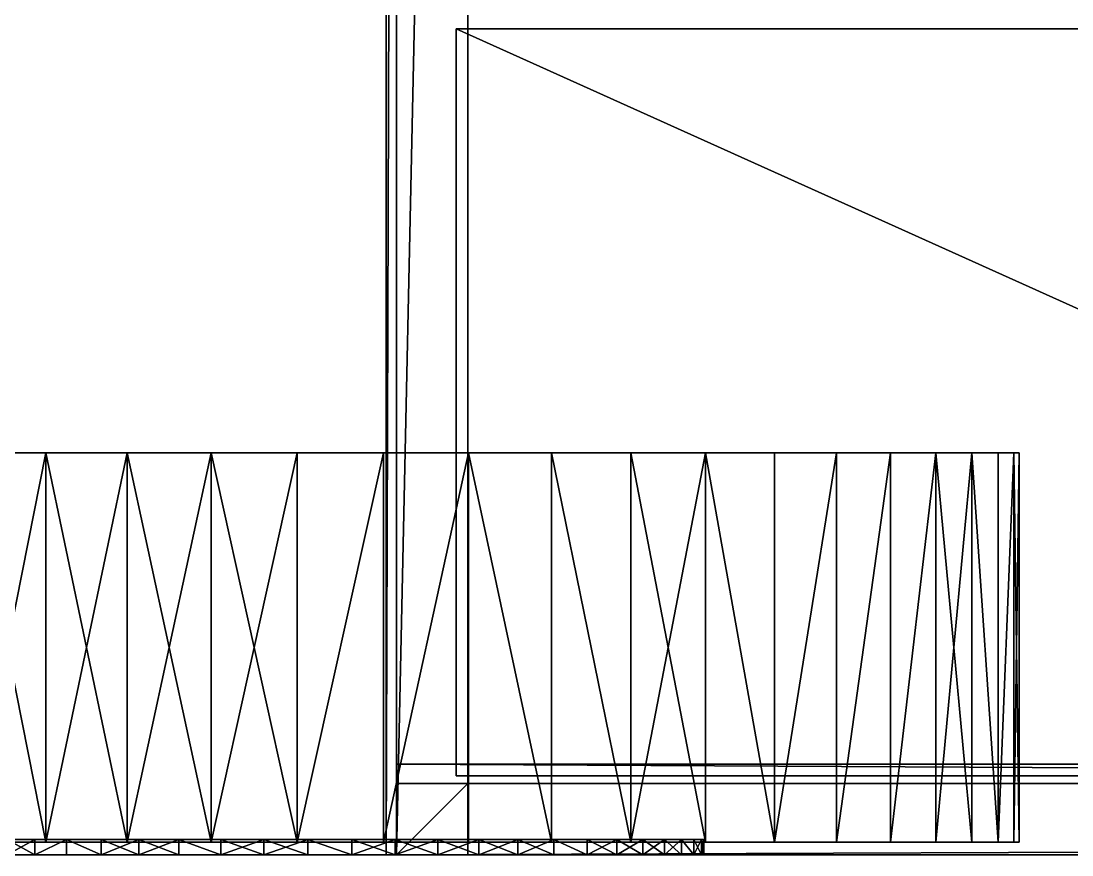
# Model space of a CAD drawing. Header units: millimetres. Extents: x -3100 to 14040, y -1280 to 1295.
# Drawn here: x -330 to 481, y -1280 to -637 of the extents above; entities that cross this region are included whole.
import ezdxf

# ---------------------------------------------------------------- set-up
doc = ezdxf.new("R2010")
doc.units = ezdxf.units.MM

msp = doc.modelspace()

# ---------------------------------------------------------------- linework, layer by layer
at = {"layer": 'CAD_75LAB'}
for points in [[(-48, 1280, 3940), (-48, 1280, 1250), (-48, -1280, 1250)], [(-48, -1280, 3940), (-48, 1280, 3940), (-48, -1280, 1250)], [(-40, 1280, 1250), (-48, -1280, 1250), (-48, 1280, 1250)], [(-40, 1280, 1250), (-40, -1280, 1250), (-48, -1280, 1250)], [(-40, 1280, 3940), (-48, 1280, 3940), (-48, -1280, 3940)], [(-40, 1280, 3940), (-48, -1280, 3940), (-40, -1280, 3940)], [(-40, -1280, 1250), (-40, 1280, 1160), (-40, -1280, 1160)], [(-40, -1280, 1250), (-40, 1280, 1250), (-40, 1280, 1160)], [(14040, -1280, 1160), (-40, -1280, 1160), (-40, 1280, 1160)], [(14040, 1280, 1160), (14040, -1280, 1160), (-40, 1280, 1160)], [(14040, -1280, 1250), (-40, 1280, 1250), (-40, -1280, 1250)], [(14040, 1280, 1250), (-40, 1280, 1250), (14040, -1280, 1250)], [(-40, -1280, 3995), (-40, 1280, 3940), (-40, -1280, 3940)], [(-40, -1280, 3995), (-40, 1280, 3995), (-40, 1280, 3940)], [(15, 1280, 3940), (-40, -1280, 3940), (-40, 1280, 3940)], [(15, 1280, 3940), (15, -1280, 3940), (-40, -1280, 3940)], [(15, 1280, 3995), (-40, 1280, 3995), (-40, -1280, 3995)], [(15, 1280, 3995), (-40, -1280, 3995), (15, -1280, 3995)], [(-40, 1280, 3940), (-40, -1280, 1250), (-40, 1280, 1250)], [(-40, -1280, 3940), (-40, -1280, 1250), (-40, 1280, 3940)], [(15, -1280, 3995), (15, -1280, 3940), (15, 1280, 3940)], [(15, -1280, 3995), (15, 1280, 3940), (15, 1280, 3995)], [(6, -1219, 1367), (6, -643, 1253), (6, -1219, 1253)], [(6, -1219, 1367), (6, -643, 1367), (6, -643, 1253)], [(1285, -643, 1367), (1285, -643, 1253), (6, -643, 1253)], [(1285, -643, 1367), (6, -643, 1253), (6, -643, 1367)], [(1285, -1219, 1253), (6, -1219, 1253), (6, -643, 1253)], [(1285, -643, 1253), (1285, -1219, 1253), (6, -643, 1253)], [(1285, -1219, 1367), (6, -643, 1367), (6, -1219, 1367)], [(1285, -643, 1367), (6, -643, 1367), (1285, -1219, 1367)], [(6, -1219, 1487), (6, -643, 1373), (6, -1219, 1373)], [(6, -1219, 1487), (6, -643, 1487), (6, -643, 1373)], [(1285, -643, 1487), (1285, -643, 1373), (6, -643, 1373)], [(1285, -643, 1487), (6, -643, 1373), (6, -643, 1487)], [(1285, -1219, 1373), (6, -1219, 1373), (6, -643, 1373)], [(1285, -643, 1373), (1285, -1219, 1373), (6, -643, 1373)], [(1285, -1219, 1487), (6, -643, 1487), (6, -1219, 1487)], [(1285, -643, 1487), (6, -643, 1487), (1285, -1219, 1487)], [(6, -1219, 1607), (6, -643, 1493), (6, -1219, 1493)], [(6, -1219, 1607), (6, -643, 1607), (6, -643, 1493)], [(1285, -643, 1607), (1285, -643, 1493), (6, -643, 1493)], [(1285, -643, 1607), (6, -643, 1493), (6, -643, 1607)], [(1285, -1219, 1493), (6, -1219, 1493), (6, -643, 1493)], [(1285, -643, 1493), (1285, -1219, 1493), (6, -643, 1493)], [(1285, -1219, 1607), (6, -643, 1607), (6, -1219, 1607)], [(1285, -643, 1607), (6, -643, 1607), (1285, -1219, 1607)], [(6, -1219, 1727), (6, -643, 1613), (6, -1219, 1613)], [(6, -1219, 1727), (6, -643, 1727), (6, -643, 1613)], [(1285, -643, 1727), (1285, -643, 1613), (6, -643, 1613)], [(1285, -643, 1727), (6, -643, 1613), (6, -643, 1727)], [(1285, -1219, 1613), (6, -1219, 1613), (6, -643, 1613)], [(1285, -643, 1613), (1285, -1219, 1613), (6, -643, 1613)], [(1285, -1219, 1727), (6, -643, 1727), (6, -1219, 1727)], [(1285, -643, 1727), (6, -643, 1727), (1285, -1219, 1727)], [(6, -1219, 1847), (6, -643, 1733), (6, -1219, 1733)], [(6, -1219, 1847), (6, -643, 1847), (6, -643, 1733)], [(1285, -643, 1847), (1285, -643, 1733), (6, -643, 1733)], [(1285, -643, 1847), (6, -643, 1733), (6, -643, 1847)], [(1285, -1219, 1733), (6, -1219, 1733), (6, -643, 1733)], [(1285, -643, 1733), (1285, -1219, 1733), (6, -643, 1733)], [(1285, -1219, 1847), (6, -643, 1847), (6, -1219, 1847)], [(1285, -643, 1847), (6, -643, 1847), (1285, -1219, 1847)], [(6, -1219, 1967), (6, -643, 1853), (6, -1219, 1853)], [(6, -1219, 1967), (6, -643, 1967), (6, -643, 1853)], [(1285, -643, 1967), (1285, -643, 1853), (6, -643, 1853)], [(1285, -643, 1967), (6, -643, 1853), (6, -643, 1967)], [(1285, -1219, 1853), (6, -1219, 1853), (6, -643, 1853)], [(1285, -643, 1853), (1285, -1219, 1853), (6, -643, 1853)], [(1285, -1219, 1967), (6, -643, 1967), (6, -1219, 1967)], [(1285, -643, 1967), (6, -643, 1967), (1285, -1219, 1967)], [(6, -1219, 2087), (6, -643, 1973), (6, -1219, 1973)], [(6, -1219, 2087), (6, -643, 2087), (6, -643, 1973)], [(1285, -643, 2087), (1285, -643, 1973), (6, -643, 1973)], [(1285, -643, 2087), (6, -643, 1973), (6, -643, 2087)], [(1285, -1219, 1973), (6, -1219, 1973), (6, -643, 1973)], [(1285, -643, 1973), (1285, -1219, 1973), (6, -643, 1973)], [(1285, -1219, 2087), (6, -643, 2087), (6, -1219, 2087)], [(1285, -643, 2087), (6, -643, 2087), (1285, -1219, 2087)], [(6, -1219, 2207), (6, -643, 2093), (6, -1219, 2093)], [(6, -1219, 2207), (6, -643, 2207), (6, -643, 2093)], [(1285, -643, 2207), (1285, -643, 2093), (6, -643, 2093)], [(1285, -643, 2207), (6, -643, 2093), (6, -643, 2207)], [(1285, -1219, 2093), (6, -1219, 2093), (6, -643, 2093)], [(1285, -643, 2093), (1285, -1219, 2093), (6, -643, 2093)], [(1285, -1219, 2207), (6, -643, 2207), (6, -1219, 2207)], [(1285, -643, 2207), (6, -643, 2207), (1285, -1219, 2207)], [(6, -1219, 2327), (6, -643, 2213), (6, -1219, 2213)], [(6, -1219, 2327), (6, -643, 2327), (6, -643, 2213)], [(1285, -643, 2327), (1285, -643, 2213), (6, -643, 2213)], [(1285, -643, 2327), (6, -643, 2213), (6, -643, 2327)], [(1285, -1219, 2213), (6, -1219, 2213), (6, -643, 2213)], [(1285, -643, 2213), (1285, -1219, 2213), (6, -643, 2213)], [(1285, -1219, 2327), (6, -643, 2327), (6, -1219, 2327)], [(1285, -643, 2327), (6, -643, 2327), (1285, -1219, 2327)], [(6, -1219, 2447), (6, -643, 2333), (6, -1219, 2333)], [(6, -1219, 2447), (6, -643, 2447), (6, -643, 2333)], [(1285, -643, 2447), (1285, -643, 2333), (6, -643, 2333)], [(1285, -643, 2447), (6, -643, 2333), (6, -643, 2447)], [(1285, -1219, 2333), (6, -1219, 2333), (6, -643, 2333)], [(1285, -643, 2333), (1285, -1219, 2333), (6, -643, 2333)], [(1285, -1219, 2447), (6, -643, 2447), (6, -1219, 2447)], [(1285, -643, 2447), (6, -643, 2447), (1285, -1219, 2447)], [(6, -1219, 2567), (6, -643, 2453), (6, -1219, 2453)], [(6, -1219, 2567), (6, -643, 2567), (6, -643, 2453)], [(1285, -643, 2567), (1285, -643, 2453), (6, -643, 2453)], [(1285, -643, 2567), (6, -643, 2453), (6, -643, 2567)], [(1285, -1219, 2453), (6, -1219, 2453), (6, -643, 2453)], [(1285, -643, 2453), (1285, -1219, 2453), (6, -643, 2453)], [(1285, -1219, 2567), (6, -643, 2567), (6, -1219, 2567)], [(1285, -643, 2567), (6, -643, 2567), (1285, -1219, 2567)], [(6, -1219, 2687), (6, -643, 2573), (6, -1219, 2573)], [(6, -1219, 2687), (6, -643, 2687), (6, -643, 2573)], [(1285, -643, 2687), (1285, -643, 2573), (6, -643, 2573)], [(1285, -643, 2687), (6, -643, 2573), (6, -643, 2687)], [(1285, -1219, 2573), (6, -1219, 2573), (6, -643, 2573)], [(1285, -643, 2573), (1285, -1219, 2573), (6, -643, 2573)], [(1285, -1219, 2687), (6, -643, 2687), (6, -1219, 2687)], [(1285, -643, 2687), (6, -643, 2687), (1285, -1219, 2687)], [(6, -1219, 2807), (6, -643, 2693), (6, -1219, 2693)], [(6, -1219, 2807), (6, -643, 2807), (6, -643, 2693)], [(1285, -643, 2807), (1285, -643, 2693), (6, -643, 2693)], [(1285, -643, 2807), (6, -643, 2693), (6, -643, 2807)], [(1285, -1219, 2693), (6, -1219, 2693), (6, -643, 2693)], [(1285, -643, 2693), (1285, -1219, 2693), (6, -643, 2693)], [(1285, -1219, 2807), (6, -643, 2807), (6, -1219, 2807)], [(1285, -643, 2807), (6, -643, 2807), (1285, -1219, 2807)], [(6, -1219, 2927), (6, -643, 2813), (6, -1219, 2813)], [(6, -1219, 2927), (6, -643, 2927), (6, -643, 2813)], [(1285, -643, 2927), (1285, -643, 2813), (6, -643, 2813)], [(1285, -643, 2927), (6, -643, 2813), (6, -643, 2927)], [(1285, -1219, 2813), (6, -1219, 2813), (6, -643, 2813)], [(1285, -643, 2813), (1285, -1219, 2813), (6, -643, 2813)], [(1285, -1219, 2927), (6, -643, 2927), (6, -1219, 2927)], [(1285, -643, 2927), (6, -643, 2927), (1285, -1219, 2927)], [(6, -1219, 3047), (6, -643, 2933), (6, -1219, 2933)], [(6, -1219, 3047), (6, -643, 3047), (6, -643, 2933)], [(1285, -643, 3047), (1285, -643, 2933), (6, -643, 2933)], [(1285, -643, 3047), (6, -643, 2933), (6, -643, 3047)], [(1285, -1219, 2933), (6, -1219, 2933), (6, -643, 2933)], [(1285, -643, 2933), (1285, -1219, 2933), (6, -643, 2933)], [(1285, -1219, 3047), (6, -643, 3047), (6, -1219, 3047)], [(1285, -643, 3047), (6, -643, 3047), (1285, -1219, 3047)], [(6, -1219, 3167), (6, -643, 3053), (6, -1219, 3053)], [(6, -1219, 3167), (6, -643, 3167), (6, -643, 3053)], [(1285, -643, 3167), (1285, -643, 3053), (6, -643, 3053)], [(1285, -643, 3167), (6, -643, 3053), (6, -643, 3167)], [(1285, -1219, 3053), (6, -1219, 3053), (6, -643, 3053)], [(1285, -643, 3053), (1285, -1219, 3053), (6, -643, 3053)], [(1285, -1219, 3167), (6, -643, 3167), (6, -1219, 3167)], [(1285, -643, 3167), (6, -643, 3167), (1285, -1219, 3167)], [(6, -1219, 3287), (6, -643, 3173), (6, -1219, 3173)], [(6, -1219, 3287), (6, -643, 3287), (6, -643, 3173)], [(1285, -643, 3287), (1285, -643, 3173), (6, -643, 3173)], [(1285, -643, 3287), (6, -643, 3173), (6, -643, 3287)], [(1285, -1219, 3173), (6, -1219, 3173), (6, -643, 3173)], [(1285, -643, 3173), (1285, -1219, 3173), (6, -643, 3173)], [(1285, -1219, 3287), (6, -643, 3287), (6, -1219, 3287)], [(1285, -643, 3287), (6, -643, 3287), (1285, -1219, 3287)], [(6, -1219, 3407), (6, -643, 3293), (6, -1219, 3293)], [(6, -1219, 3407), (6, -643, 3407), (6, -643, 3293)], [(1285, -643, 3407), (1285, -643, 3293), (6, -643, 3293)], [(1285, -643, 3407), (6, -643, 3293), (6, -643, 3407)], [(1285, -1219, 3293), (6, -1219, 3293), (6, -643, 3293)], [(1285, -643, 3293), (1285, -1219, 3293), (6, -643, 3293)], [(1285, -1219, 3407), (6, -643, 3407), (6, -1219, 3407)], [(1285, -643, 3407), (6, -643, 3407), (1285, -1219, 3407)], [(6, -1219, 3527), (6, -643, 3413), (6, -1219, 3413)], [(6, -1219, 3527), (6, -643, 3527), (6, -643, 3413)], [(1285, -643, 3527), (1285, -643, 3413), (6, -643, 3413)], [(1285, -643, 3527), (6, -643, 3413), (6, -643, 3527)], [(1285, -1219, 3413), (6, -1219, 3413), (6, -643, 3413)], [(1285, -643, 3413), (1285, -1219, 3413), (6, -643, 3413)], [(1285, -1219, 3527), (6, -643, 3527), (6, -1219, 3527)], [(1285, -643, 3527), (6, -643, 3527), (1285, -1219, 3527)], [(6, -1219, 3647), (6, -643, 3533), (6, -1219, 3533)], [(6, -1219, 3647), (6, -643, 3647), (6, -643, 3533)], [(1285, -643, 3647), (1285, -643, 3533), (6, -643, 3533)], [(1285, -643, 3647), (6, -643, 3533), (6, -643, 3647)], [(1285, -1219, 3533), (6, -1219, 3533), (6, -643, 3533)], [(1285, -643, 3533), (1285, -1219, 3533), (6, -643, 3533)], [(1285, -1219, 3647), (6, -643, 3647), (6, -1219, 3647)], [(1285, -643, 3647), (6, -643, 3647), (1285, -1219, 3647)], [(6, -1219, 3767), (6, -643, 3653), (6, -1219, 3653)], [(6, -1219, 3767), (6, -643, 3767), (6, -643, 3653)], [(1285, -643, 3767), (1285, -643, 3653), (6, -643, 3653)], [(1285, -643, 3767), (6, -643, 3653), (6, -643, 3767)], [(1285, -1219, 3653), (6, -1219, 3653), (6, -643, 3653)], [(1285, -643, 3653), (1285, -1219, 3653), (6, -643, 3653)], [(1285, -1219, 3767), (6, -643, 3767), (6, -1219, 3767)], [(1285, -643, 3767), (6, -643, 3767), (1285, -1219, 3767)], [(6, -1219, 3887), (6, -643, 3773), (6, -1219, 3773)], [(6, -1219, 3887), (6, -643, 3887), (6, -643, 3773)], [(1285, -643, 3887), (1285, -643, 3773), (6, -643, 3773)], [(1285, -643, 3887), (6, -643, 3773), (6, -643, 3887)], [(1285, -1219, 3773), (6, -1219, 3773), (6, -643, 3773)], [(1285, -643, 3773), (1285, -1219, 3773), (6, -643, 3773)], [(1285, -1219, 3887), (6, -643, 3887), (6, -1219, 3887)], [(1285, -643, 3887), (6, -643, 3887), (1285, -1219, 3887)], [(-50.18, -970, 1077.7), (-630.81, -970, 639.22), (-425.42, -970, 970.93)], [(-50.18, -970, 1077.7), (-475.91, -970, 152.33), (-630.81, -970, 639.22)], [(-310.48, -970, 42.71), (-370, -970, 72.35), (-475.91, -970, 152.33)], [(-50.18, -970, 2.3), (-310.48, -970, 42.71), (-475.91, -970, 152.33)], [(435.91, -970, 606.36), (-475.91, -970, 152.33), (-50.18, -970, 1077.7)], [(435.91, -970, 606.36), (-50.18, -970, 2.3), (-475.91, -970, 152.33)], [(-50.18, -970, 1077.7), (-425.42, -970, 970.93), (-370, -970, 1007.65)], [(-370, -1270, 1007.65), (-310.48, -970, 1037.29), (-370, -970, 1007.65)], [(-370, -1270, 1007.65), (-310.48, -1270, 1037.29), (-310.48, -970, 1037.29)], [(-310.48, -1270, 42.71), (-370, -1270, 72.35), (-370, -970, 72.35)], [(-310.48, -1270, 42.71), (-370, -970, 72.35), (-310.48, -970, 42.71)], [(-247.78, -970, 1059.39), (-370, -970, 1007.65), (-310.48, -970, 1037.29)], [(-50.18, -970, 1077.7), (-370, -970, 1007.65), (-247.78, -970, 1059.39)], [(-247.78, -1270, 1059.39), (-247.78, -970, 1059.39), (-310.48, -970, 1037.29)], [(-310.48, -1270, 1037.29), (-247.78, -1270, 1059.39), (-310.48, -970, 1037.29)], [(-310.48, -1270, 42.71), (-310.48, -970, 42.71), (-247.78, -970, 20.61)], [(-247.78, -1270, 20.61), (-310.48, -1270, 42.71), (-247.78, -970, 20.61)], [(-50.18, -970, 2.3), (-247.78, -970, 20.61), (-310.48, -970, 42.71)], [(-247.78, -1270, 1059.39), (-182.83, -970, 1073.61), (-247.78, -970, 1059.39)], [(-247.78, -1270, 1059.39), (-182.83, -1270, 1073.61), (-182.83, -970, 1073.61)], [(-182.83, -1270, 6.39), (-247.78, -1270, 20.61), (-247.78, -970, 20.61)], [(-182.83, -1270, 6.39), (-247.78, -970, 20.61), (-182.83, -970, 6.39)], [(-50.18, -970, 2.3), (-182.83, -970, 6.39), (-247.78, -970, 20.61)], [(-116.63, -970, 1079.74), (-247.78, -970, 1059.39), (-182.83, -970, 1073.61)], [(-50.18, -970, 1077.7), (-247.78, -970, 1059.39), (-116.63, -970, 1079.74)], [(-182.83, -1270, 1073.61), (-116.63, -1270, 1079.74), (-116.63, -970, 1079.74)], [(-182.83, -1270, 1073.61), (-116.63, -970, 1079.74), (-182.83, -970, 1073.61)], [(-116.63, -1270, 0.26), (-182.83, -1270, 6.39), (-182.83, -970, 6.39)], [(-116.63, -1270, 0.26), (-182.83, -970, 6.39), (-116.63, -970, 0.26)], [(-50.18, -970, 2.3), (-116.63, -970, 0.26), (-182.83, -970, 6.39)], [(-116.63, -1270, 1079.74), (-50.18, -1270, 1077.7), (-50.18, -970, 1077.7)], [(-116.63, -1270, 1079.74), (-50.18, -970, 1077.7), (-116.63, -970, 1079.74)], [(-116.63, -1270, 0.26), (-116.63, -970, 0.26), (-50.18, -970, 2.3)], [(-50.18, -1270, 2.3), (-116.63, -1270, 0.26), (-50.18, -970, 2.3)], [(-50.18, -1270, 1077.7), (15.52, -1270, 1067.5), (15.52, -970, 1067.5)], [(-50.18, -1270, 1077.7), (15.52, -970, 1067.5), (-50.18, -970, 1077.7)], [(-50.18, -1270, 2.3), (-50.18, -970, 2.3), (15.52, -970, 12.5)], [(15.52, -1270, 12.5), (-50.18, -1270, 2.3), (15.52, -970, 12.5)], [(198.28, -970, 89.85), (15.52, -970, 12.5), (-50.18, -970, 2.3)], [(435.91, -970, 606.36), (198.28, -970, 89.85), (-50.18, -970, 2.3)], [(140.7, -970, 1023.39), (-50.18, -970, 1077.7), (15.52, -970, 1067.5)], [(198.28, -970, 990.15), (-50.18, -970, 1077.7), (140.7, -970, 1023.39)], [(299.06, -970, 903.8), (-50.18, -970, 1077.7), (198.28, -970, 990.15)], [(299.06, -970, 903.8), (435.91, -970, 606.36), (-50.18, -970, 1077.7)], [(79.47, -1270, 1049.3), (79.47, -970, 1049.3), (15.52, -970, 1067.5)], [(15.52, -1270, 1067.5), (79.47, -1270, 1049.3), (15.52, -970, 1067.5)], [(79.47, -1270, 30.7), (15.52, -1270, 12.5), (15.52, -970, 12.5)], [(79.47, -1270, 30.7), (15.52, -970, 12.5), (79.47, -970, 30.7)], [(198.28, -970, 89.85), (79.47, -970, 30.7), (15.52, -970, 12.5)], [(140.7, -970, 1023.39), (15.52, -970, 1067.5), (79.47, -970, 1049.3)], [(140.7, -1270, 1023.39), (140.7, -970, 1023.39), (79.47, -970, 1049.3)], [(79.47, -1270, 1049.3), (140.7, -1270, 1023.39), (79.47, -970, 1049.3)], [(140.7, -1270, 56.61), (79.47, -1270, 30.7), (79.47, -970, 30.7)], [(140.7, -1270, 56.61), (79.47, -970, 30.7), (140.7, -970, 56.61)], [(198.28, -970, 89.85), (140.7, -970, 56.61), (79.47, -970, 30.7)], [(140.7, -1270, 1023.39), (198.28, -1270, 990.15), (198.28, -970, 990.15)], [(140.7, -1270, 1023.39), (198.28, -970, 990.15), (140.7, -970, 1023.39)], [(198.28, -1270, 89.85), (140.7, -1270, 56.61), (140.7, -970, 56.61)], [(198.28, -1270, 89.85), (140.7, -970, 56.61), (198.28, -970, 89.85)], [(251.33, -1270, 950.08), (251.33, -970, 950.08), (198.28, -970, 990.15)], [(198.28, -1270, 990.15), (251.33, -1270, 950.08), (198.28, -970, 990.15)], [(251.33, -1270, 129.92), (198.28, -1270, 89.85), (198.28, -970, 89.85)], [(251.33, -1270, 129.92), (198.28, -970, 89.85), (251.33, -970, 129.92)], [(435.91, -970, 606.36), (251.33, -970, 129.92), (198.28, -970, 89.85)], [(299.06, -970, 903.8), (198.28, -970, 990.15), (251.33, -970, 950.08)], [(251.33, -1270, 950.08), (299.06, -1270, 903.8), (299.06, -970, 903.8)], [(251.33, -1270, 950.08), (299.06, -970, 903.8), (251.33, -970, 950.08)], [(251.33, -1270, 129.92), (251.33, -970, 129.92), (299.06, -970, 176.2)], [(299.06, -1270, 176.2), (251.33, -1270, 129.92), (299.06, -970, 176.2)], [(340.75, -970, 228), (299.06, -970, 176.2), (251.33, -970, 129.92)], [(435.91, -970, 606.36), (340.75, -970, 228), (251.33, -970, 129.92)], [(299.06, -1270, 903.8), (340.75, -1270, 852), (340.75, -970, 852)], [(299.06, -1270, 903.8), (340.75, -970, 852), (299.06, -970, 903.8)], [(299.06, -1270, 176.2), (299.06, -970, 176.2), (340.75, -970, 228)], [(340.75, -1270, 228), (299.06, -1270, 176.2), (340.75, -970, 228)], [(299.06, -970, 903.8), (403.54, -970, 735.07), (435.91, -970, 606.36)], [(299.06, -970, 903.8), (340.75, -970, 852), (403.54, -970, 735.07)], [(340.75, -1270, 852), (375.75, -1270, 795.47), (375.75, -970, 795.47)], [(340.75, -1270, 852), (375.75, -970, 795.47), (340.75, -970, 852)], [(340.75, -1270, 228), (340.75, -970, 228), (375.75, -970, 284.53)], [(375.75, -1270, 284.53), (340.75, -1270, 228), (375.75, -970, 284.53)], [(435.91, -970, 606.36), (375.75, -970, 284.53), (340.75, -970, 228)], [(340.75, -970, 852), (375.75, -970, 795.47), (403.54, -970, 735.07)], [(375.75, -1270, 795.47), (403.54, -1270, 735.07), (403.54, -970, 735.07)], [(375.75, -1270, 795.47), (403.54, -970, 735.07), (375.75, -970, 795.47)], [(403.54, -1270, 344.93), (375.75, -1270, 284.53), (375.75, -970, 284.53)], [(403.54, -1270, 344.93), (375.75, -970, 284.53), (403.54, -970, 344.93)], [(423.69, -970, 408.29), (403.54, -970, 344.93), (375.75, -970, 284.53)], [(440, -970, 540), (423.69, -970, 408.29), (375.75, -970, 284.53)], [(435.91, -970, 606.36), (440, -970, 540), (375.75, -970, 284.53)], [(423.69, -1270, 671.71), (423.69, -970, 671.71), (403.54, -970, 735.07)], [(403.54, -1270, 735.07), (423.69, -1270, 671.71), (403.54, -970, 735.07)], [(423.69, -1270, 408.29), (403.54, -970, 344.93), (423.69, -970, 408.29)], [(423.69, -1270, 408.29), (403.54, -1270, 344.93), (403.54, -970, 344.93)], [(403.54, -970, 735.07), (423.69, -970, 671.71), (435.91, -970, 606.36)], [(423.69, -1270, 671.71), (435.91, -1270, 606.36), (435.91, -970, 606.36)], [(423.69, -1270, 671.71), (435.91, -970, 606.36), (423.69, -970, 671.71)], [(423.69, -1270, 408.29), (423.69, -970, 408.29), (435.91, -970, 473.64)], [(435.91, -1270, 473.64), (423.69, -1270, 408.29), (435.91, -970, 473.64)], [(440, -970, 540), (435.91, -970, 473.64), (423.69, -970, 408.29)], [(440, -1270, 540), (440, -970, 540), (435.91, -970, 606.36)], [(435.91, -1270, 606.36), (440, -1270, 540), (435.91, -970, 606.36)], [(435.91, -1270, 473.64), (435.91, -970, 473.64), (440, -970, 540)], [(440, -1270, 540), (435.91, -1270, 473.64), (440, -970, 540)], [(-40, -1280, 1320), (-40, -1210, 1250), (-40, -1280, 1250)], [(-40, -1280, 1320), (-40, -1210, 1320), (-40, -1210, 1250)], [(14040, -1210, 1250), (-40, -1210, 1250), (-40, -1210, 1320)], [(14040, -1210, 1320), (14040, -1210, 1250), (-40, -1210, 1320)], [(14040, -1280, 1250), (-40, -1280, 1250), (-40, -1210, 1250)], [(14040, -1210, 1250), (14040, -1280, 1250), (-40, -1210, 1250)], [(14040, -1280, 1320), (-40, -1210, 1320), (-40, -1280, 1320)], [(14040, -1210, 1320), (-40, -1210, 1320), (14040, -1280, 1320)], [(1285, -1219, 1367), (6, -1219, 1253), (1285, -1219, 1253)], [(1285, -1219, 1367), (6, -1219, 1367), (6, -1219, 1253)], [(1285, -1219, 1487), (6, -1219, 1373), (1285, -1219, 1373)], [(1285, -1219, 1487), (6, -1219, 1487), (6, -1219, 1373)], [(1285, -1219, 1607), (6, -1219, 1493), (1285, -1219, 1493)], [(1285, -1219, 1607), (6, -1219, 1607), (6, -1219, 1493)], [(1285, -1219, 1727), (6, -1219, 1613), (1285, -1219, 1613)], [(1285, -1219, 1727), (6, -1219, 1727), (6, -1219, 1613)], [(1285, -1219, 1847), (6, -1219, 1733), (1285, -1219, 1733)], [(1285, -1219, 1847), (6, -1219, 1847), (6, -1219, 1733)], [(1285, -1219, 1967), (6, -1219, 1853), (1285, -1219, 1853)], [(1285, -1219, 1967), (6, -1219, 1967), (6, -1219, 1853)], [(1285, -1219, 2087), (6, -1219, 1973), (1285, -1219, 1973)], [(1285, -1219, 2087), (6, -1219, 2087), (6, -1219, 1973)], [(1285, -1219, 2207), (6, -1219, 2093), (1285, -1219, 2093)], [(1285, -1219, 2207), (6, -1219, 2207), (6, -1219, 2093)], [(1285, -1219, 2327), (6, -1219, 2213), (1285, -1219, 2213)], [(1285, -1219, 2327), (6, -1219, 2327), (6, -1219, 2213)], [(1285, -1219, 2447), (6, -1219, 2333), (1285, -1219, 2333)], [(1285, -1219, 2447), (6, -1219, 2447), (6, -1219, 2333)], [(1285, -1219, 2567), (6, -1219, 2453), (1285, -1219, 2453)], [(1285, -1219, 2567), (6, -1219, 2567), (6, -1219, 2453)], [(1285, -1219, 2687), (6, -1219, 2573), (1285, -1219, 2573)], [(1285, -1219, 2687), (6, -1219, 2687), (6, -1219, 2573)], [(1285, -1219, 2807), (6, -1219, 2693), (1285, -1219, 2693)], [(1285, -1219, 2807), (6, -1219, 2807), (6, -1219, 2693)], [(1285, -1219, 2927), (6, -1219, 2813), (1285, -1219, 2813)], [(1285, -1219, 2927), (6, -1219, 2927), (6, -1219, 2813)], [(1285, -1219, 3047), (6, -1219, 2933), (1285, -1219, 2933)], [(1285, -1219, 3047), (6, -1219, 3047), (6, -1219, 2933)], [(1285, -1219, 3167), (6, -1219, 3053), (1285, -1219, 3053)], [(1285, -1219, 3167), (6, -1219, 3167), (6, -1219, 3053)], [(1285, -1219, 3287), (6, -1219, 3173), (1285, -1219, 3173)], [(1285, -1219, 3287), (6, -1219, 3287), (6, -1219, 3173)], [(1285, -1219, 3407), (6, -1219, 3293), (1285, -1219, 3293)], [(1285, -1219, 3407), (6, -1219, 3407), (6, -1219, 3293)], [(1285, -1219, 3527), (6, -1219, 3413), (1285, -1219, 3413)], [(1285, -1219, 3527), (6, -1219, 3527), (6, -1219, 3413)], [(1285, -1219, 3647), (6, -1219, 3533), (1285, -1219, 3533)], [(1285, -1219, 3647), (6, -1219, 3647), (6, -1219, 3533)], [(1285, -1219, 3767), (6, -1219, 3653), (1285, -1219, 3653)], [(1285, -1219, 3767), (6, -1219, 3767), (6, -1219, 3653)], [(1285, -1219, 3887), (6, -1219, 3773), (1285, -1219, 3773)], [(1285, -1219, 3887), (6, -1219, 3887), (6, -1219, 3773)], [(-40, -1225, 3940), (-40, -1225, 1250), (-40, -1280, 1250)], [(-40, -1280, 3940), (-40, -1225, 3940), (-40, -1280, 1250)], [(-40, -1225, 3940), (15, -1225, 1250), (-40, -1225, 1250)], [(15, -1225, 3940), (15, -1225, 1250), (-40, -1225, 3940)], [(15, -1225, 1250), (-40, -1280, 1250), (-40, -1225, 1250)], [(15, -1225, 1250), (15, -1280, 1250), (-40, -1280, 1250)], [(15, -1225, 3940), (-40, -1225, 3940), (-40, -1280, 3940)], [(15, -1225, 3940), (-40, -1280, 3940), (15, -1280, 3940)], [(-40, -1280, 3995), (-40, -1225, 3940), (-40, -1280, 3940)], [(-40, -1280, 3995), (-40, -1225, 3995), (-40, -1225, 3940)], [(14040, -1225, 3995), (14040, -1225, 3940), (-40, -1225, 3940)], [(14040, -1225, 3995), (-40, -1225, 3940), (-40, -1225, 3995)], [(14040, -1225, 3940), (-40, -1280, 3940), (-40, -1225, 3940)], [(14040, -1225, 3940), (14040, -1280, 3940), (-40, -1280, 3940)], [(14040, -1225, 3995), (-40, -1225, 3995), (-40, -1280, 3995)], [(14040, -1225, 3995), (-40, -1280, 3995), (14040, -1280, 3995)], [(15, -1225, 3940), (15, -1280, 1250), (15, -1225, 1250)], [(15, -1280, 3940), (15, -1280, 1250), (15, -1225, 3940)], [(-50.18, -1270, 1077.7), (-425.42, -1270, 970.93), (-630.81, -1270, 639.22)], [(-50.18, -1270, 1077.7), (-630.81, -1270, 639.22), (-475.91, -1270, 152.33)], [(-310.48, -1270, 42.71), (-475.91, -1270, 152.33), (-370, -1270, 72.35)], [(-50.18, -1270, 2.3), (-475.91, -1270, 152.33), (-310.48, -1270, 42.71)], [(435.91, -1270, 606.36), (-50.18, -1270, 1077.7), (-475.91, -1270, 152.33)], [(435.91, -1270, 606.36), (-475.91, -1270, 152.33), (-50.18, -1270, 2.3)], [(-50.18, -1270, 1077.7), (-370, -1270, 1007.65), (-425.42, -1270, 970.93)], [(-318.81, -1268, 740.82), (-396.52, -1268, 556.96), (-384.97, -1268, 623.67)], [(-238.6, -1268, 802.68), (-396.52, -1268, 556.96), (-318.81, -1268, 740.82)], [(-238.6, -1268, 802.68), (-373.57, -1268, 424.39), (-396.52, -1268, 556.96)], [(-318.81, -1268, 740.82), (-384.97, -1268, 623.67), (-340.28, -1268, 714.57)], [(-373.57, -1268, 424.39), (-318.81, -1268, 339.18), (-340.28, -1268, 365.43)], [(-238.6, -1268, 802.68), (-318.81, -1268, 339.18), (-373.57, -1268, 424.39)], [(-247.78, -1270, 1059.39), (-310.48, -1270, 1037.29), (-370, -1270, 1007.65)], [(-50.18, -1270, 1077.7), (-247.78, -1270, 1059.39), (-370, -1270, 1007.65)], [(-340.28, -1280, 714.57), (-318.81, -1280, 740.82), (-318.81, -1268, 740.82)], [(-340.28, -1280, 714.57), (-318.81, -1268, 740.82), (-340.28, -1268, 714.57)], [(-318.81, -1280, 339.18), (-340.28, -1280, 365.43), (-340.28, -1268, 365.43)], [(-318.81, -1280, 339.18), (-340.28, -1268, 365.43), (-318.81, -1268, 339.18)], [(-318.81, -1280, 740.82), (-294.49, -1268, 764.46), (-318.81, -1268, 740.82)], [(-318.81, -1280, 740.82), (-294.49, -1280, 764.46), (-294.49, -1268, 764.46)], [(-318.81, -1280, 339.18), (-318.81, -1268, 339.18), (-294.49, -1268, 315.54)], [(-294.49, -1280, 315.54), (-318.81, -1280, 339.18), (-294.49, -1268, 315.54)], [(-267.64, -1268, 294.83), (-294.49, -1268, 315.54), (-318.81, -1268, 339.18)], [(-238.6, -1268, 277.32), (-267.64, -1268, 294.83), (-318.81, -1268, 339.18)], [(-238.6, -1268, 802.68), (-318.81, -1268, 740.82), (-294.49, -1268, 764.46)], [(-238.6, -1268, 802.68), (-238.6, -1268, 277.32), (-318.81, -1268, 339.18)], [(-50.18, -1270, 2.3), (-310.48, -1270, 42.71), (-247.78, -1270, 20.61)], [(-267.64, -1280, 785.17), (-267.64, -1268, 785.17), (-294.49, -1268, 764.46)], [(-294.49, -1280, 764.46), (-267.64, -1280, 785.17), (-294.49, -1268, 764.46)], [(-267.64, -1280, 294.83), (-294.49, -1280, 315.54), (-294.49, -1268, 315.54)], [(-267.64, -1280, 294.83), (-294.49, -1268, 315.54), (-267.64, -1268, 294.83)], [(-238.6, -1268, 802.68), (-294.49, -1268, 764.46), (-267.64, -1268, 785.17)], [(-238.6, -1280, 802.68), (-238.6, -1268, 802.68), (-267.64, -1268, 785.17)], [(-267.64, -1280, 785.17), (-238.6, -1280, 802.68), (-267.64, -1268, 785.17)], [(-267.64, -1280, 294.83), (-267.64, -1268, 294.83), (-238.6, -1268, 277.32)], [(-238.6, -1280, 277.32), (-267.64, -1280, 294.83), (-238.6, -1268, 277.32)], [(-50.18, -1270, 2.3), (-247.78, -1270, 20.61), (-182.83, -1270, 6.39)], [(-116.63, -1270, 1079.74), (-182.83, -1270, 1073.61), (-247.78, -1270, 1059.39)], [(-50.18, -1270, 1077.7), (-116.63, -1270, 1079.74), (-247.78, -1270, 1059.39)], [(-238.6, -1280, 802.68), (-207.75, -1268, 816.76), (-238.6, -1268, 802.68)], [(-238.6, -1280, 802.68), (-207.75, -1280, 816.76), (-207.75, -1268, 816.76)], [(-207.75, -1280, 263.24), (-238.6, -1280, 277.32), (-238.6, -1268, 277.32)], [(-207.75, -1280, 263.24), (-238.6, -1268, 277.32), (-207.75, -1268, 263.24)], [(-175.5, -1268, 827.24), (-238.6, -1268, 277.32), (-238.6, -1268, 802.68)], [(-175.5, -1268, 827.24), (-238.6, -1268, 802.68), (-207.75, -1268, 816.76)], [(-175.5, -1268, 827.24), (-207.75, -1268, 263.24), (-238.6, -1268, 277.32)], [(-175.5, -1280, 827.24), (-175.5, -1268, 827.24), (-207.75, -1268, 816.76)], [(-207.75, -1280, 816.76), (-175.5, -1280, 827.24), (-207.75, -1268, 816.76)], [(-175.5, -1280, 252.76), (-207.75, -1280, 263.24), (-207.75, -1268, 263.24)], [(-175.5, -1280, 252.76), (-207.75, -1268, 263.24), (-175.5, -1268, 252.76)], [(-108.48, -1268, 243.12), (-175.5, -1268, 252.76), (-207.75, -1268, 263.24)], [(-41.02, -1268, 248.92), (-108.48, -1268, 243.12), (-207.75, -1268, 263.24)], [(23.38, -1268, 269.84), (-41.02, -1268, 248.92), (-207.75, -1268, 263.24)], [(81.36, -1268, 304.81), (23.38, -1268, 269.84), (-207.75, -1268, 263.24)], [(23.38, -1268, 810.16), (-207.75, -1268, 263.24), (-175.5, -1268, 827.24)], [(23.38, -1268, 810.16), (81.36, -1268, 304.81), (-207.75, -1268, 263.24)], [(-50.18, -1270, 2.3), (-182.83, -1270, 6.39), (-116.63, -1270, 0.26)], [(-142.27, -1280, 833.98), (-142.27, -1268, 833.98), (-175.5, -1268, 827.24)], [(-175.5, -1280, 827.24), (-142.27, -1280, 833.98), (-175.5, -1268, 827.24)], [(-175.5, -1280, 252.76), (-175.5, -1268, 252.76), (-142.27, -1268, 246.02)], [(-142.27, -1280, 246.02), (-175.5, -1280, 252.76), (-142.27, -1268, 246.02)], [(-108.48, -1268, 243.12), (-142.27, -1268, 246.02), (-175.5, -1268, 252.76)], [(-74.58, -1268, 835.91), (-175.5, -1268, 827.24), (-142.27, -1268, 833.98)], [(-41.02, -1268, 831.08), (-175.5, -1268, 827.24), (-74.58, -1268, 835.91)], [(23.38, -1268, 810.16), (-175.5, -1268, 827.24), (-41.02, -1268, 831.08)], [(-108.48, -1280, 836.88), (-108.48, -1268, 836.88), (-142.27, -1268, 833.98)], [(-142.27, -1280, 833.98), (-108.48, -1280, 836.88), (-142.27, -1268, 833.98)], [(-142.27, -1280, 246.02), (-142.27, -1268, 246.02), (-108.48, -1268, 243.12)], [(-108.48, -1280, 243.12), (-142.27, -1280, 246.02), (-108.48, -1268, 243.12)], [(-74.58, -1268, 835.91), (-142.27, -1268, 833.98), (-108.48, -1268, 836.88)], [(-74.58, -1280, 835.91), (-74.58, -1268, 835.91), (-108.48, -1268, 836.88)], [(-108.48, -1280, 836.88), (-74.58, -1280, 835.91), (-108.48, -1268, 836.88)], [(-74.58, -1280, 244.09), (-108.48, -1280, 243.12), (-108.48, -1268, 243.12)], [(-74.58, -1280, 244.09), (-108.48, -1268, 243.12), (-74.58, -1268, 244.09)], [(-41.02, -1268, 248.92), (-74.58, -1268, 244.09), (-108.48, -1268, 243.12)], [(-74.58, -1280, 835.91), (-41.02, -1268, 831.08), (-74.58, -1268, 835.91)], [(-74.58, -1280, 835.91), (-41.02, -1280, 831.08), (-41.02, -1268, 831.08)], [(-41.02, -1280, 248.92), (-74.58, -1280, 244.09), (-74.58, -1268, 244.09)], [(-41.02, -1280, 248.92), (-74.58, -1268, 244.09), (-41.02, -1268, 248.92)], [(198.28, -1270, 89.85), (-50.18, -1270, 2.3), (15.52, -1270, 12.5)], [(435.91, -1270, 606.36), (-50.18, -1270, 2.3), (198.28, -1270, 89.85)], [(140.7, -1270, 1023.39), (15.52, -1270, 1067.5), (-50.18, -1270, 1077.7)], [(198.28, -1270, 990.15), (140.7, -1270, 1023.39), (-50.18, -1270, 1077.7)], [(299.06, -1270, 903.8), (198.28, -1270, 990.15), (-50.18, -1270, 1077.7)], [(299.06, -1270, 903.8), (-50.18, -1270, 1077.7), (435.91, -1270, 606.36)], [(-41.02, -1280, 831.08), (-8.22, -1280, 822.46), (-8.22, -1268, 822.46)], [(-41.02, -1280, 831.08), (-8.22, -1268, 822.46), (-41.02, -1268, 831.08)], [(-8.22, -1280, 257.54), (-41.02, -1280, 248.92), (-41.02, -1268, 248.92)], [(-8.22, -1280, 257.54), (-41.02, -1268, 248.92), (-8.22, -1268, 257.54)], [(23.38, -1268, 269.84), (-8.22, -1268, 257.54), (-41.02, -1268, 248.92)], [(23.38, -1268, 810.16), (-41.02, -1268, 831.08), (-8.22, -1268, 822.46)], [(-8.22, -1280, 822.46), (23.38, -1280, 810.16), (23.38, -1268, 810.16)], [(-8.22, -1280, 822.46), (23.38, -1268, 810.16), (-8.22, -1268, 822.46)], [(23.38, -1280, 269.84), (-8.22, -1268, 257.54), (23.38, -1268, 269.84)], [(23.38, -1280, 269.84), (-8.22, -1280, 257.54), (-8.22, -1268, 257.54)], [(198.28, -1270, 89.85), (15.52, -1270, 12.5), (79.47, -1270, 30.7)], [(140.7, -1270, 1023.39), (79.47, -1270, 1049.3), (15.52, -1270, 1067.5)], [(23.38, -1280, 810.16), (53.37, -1280, 794.34), (53.37, -1268, 794.34)], [(23.38, -1280, 810.16), (53.37, -1268, 794.34), (23.38, -1268, 810.16)], [(53.37, -1280, 285.66), (23.38, -1268, 269.84), (53.37, -1268, 285.66)], [(53.37, -1280, 285.66), (23.38, -1280, 269.84), (23.38, -1268, 269.84)], [(81.36, -1268, 304.81), (53.37, -1268, 285.66), (23.38, -1268, 269.84)], [(23.38, -1268, 810.16), (189.28, -1268, 607.27), (81.36, -1268, 304.81)], [(53.37, -1268, 794.34), (189.28, -1268, 607.27), (23.38, -1268, 810.16)], [(53.37, -1280, 794.34), (81.36, -1280, 775.19), (81.36, -1268, 775.19)], [(53.37, -1280, 794.34), (81.36, -1268, 775.19), (53.37, -1268, 794.34)], [(81.36, -1280, 304.81), (53.37, -1280, 285.66), (53.37, -1268, 285.66)], [(81.36, -1280, 304.81), (53.37, -1268, 285.66), (81.36, -1268, 304.81)], [(149.85, -1268, 700.57), (189.28, -1268, 607.27), (53.37, -1268, 794.34)], [(106.99, -1268, 752.99), (53.37, -1268, 794.34), (81.36, -1268, 775.19)], [(106.99, -1268, 752.99), (149.85, -1268, 700.57), (53.37, -1268, 794.34)], [(198.28, -1270, 89.85), (79.47, -1270, 30.7), (140.7, -1270, 56.61)], [(106.99, -1280, 752.99), (106.99, -1268, 752.99), (81.36, -1268, 775.19)], [(81.36, -1280, 775.19), (106.99, -1280, 752.99), (81.36, -1268, 775.19)], [(106.99, -1280, 327.01), (81.36, -1280, 304.81), (81.36, -1268, 304.81)], [(106.99, -1280, 327.01), (81.36, -1268, 304.81), (106.99, -1268, 327.01)], [(189.28, -1268, 472.73), (106.99, -1268, 327.01), (81.36, -1268, 304.81)], [(189.28, -1268, 607.27), (189.28, -1268, 472.73), (81.36, -1268, 304.81)], [(129.92, -1280, 728), (129.92, -1268, 728), (106.99, -1268, 752.99)], [(106.99, -1280, 752.99), (129.92, -1280, 728), (106.99, -1268, 752.99)], [(106.99, -1280, 327.01), (106.99, -1268, 327.01), (129.92, -1268, 352)], [(129.92, -1280, 352), (106.99, -1280, 327.01), (129.92, -1268, 352)], [(149.85, -1268, 379.43), (129.92, -1268, 352), (106.99, -1268, 327.01)], [(166.53, -1268, 408.96), (149.85, -1268, 379.43), (106.99, -1268, 327.01)], [(179.73, -1268, 440.19), (166.53, -1268, 408.96), (106.99, -1268, 327.01)], [(189.28, -1268, 472.73), (179.73, -1268, 440.19), (106.99, -1268, 327.01)], [(106.99, -1268, 752.99), (129.92, -1268, 728), (149.85, -1268, 700.57)], [(129.92, -1280, 728), (149.85, -1280, 700.57), (149.85, -1268, 700.57)], [(129.92, -1280, 728), (149.85, -1268, 700.57), (129.92, -1268, 728)], [(149.85, -1280, 379.43), (129.92, -1268, 352), (149.85, -1268, 379.43)], [(149.85, -1280, 379.43), (129.92, -1280, 352), (129.92, -1268, 352)], [(149.85, -1280, 700.57), (166.53, -1280, 671.04), (166.53, -1268, 671.04)], [(149.85, -1280, 700.57), (166.53, -1268, 671.04), (149.85, -1268, 700.57)], [(166.53, -1280, 408.96), (149.85, -1268, 379.43), (166.53, -1268, 408.96)], [(166.53, -1280, 408.96), (149.85, -1280, 379.43), (149.85, -1268, 379.43)], [(149.85, -1268, 700.57), (166.53, -1268, 671.04), (189.28, -1268, 607.27)], [(179.73, -1280, 639.81), (179.73, -1268, 639.81), (166.53, -1268, 671.04)], [(166.53, -1280, 671.04), (179.73, -1280, 639.81), (166.53, -1268, 671.04)], [(166.53, -1280, 408.96), (166.53, -1268, 408.96), (179.73, -1268, 440.19)], [(179.73, -1280, 440.19), (166.53, -1280, 408.96), (179.73, -1268, 440.19)], [(166.53, -1268, 671.04), (179.73, -1268, 639.81), (189.28, -1268, 607.27)], [(189.28, -1280, 607.27), (189.28, -1268, 607.27), (179.73, -1268, 639.81)], [(179.73, -1280, 639.81), (189.28, -1280, 607.27), (179.73, -1268, 639.81)], [(189.28, -1280, 472.73), (179.73, -1268, 440.19), (189.28, -1268, 472.73)], [(189.28, -1280, 472.73), (179.73, -1280, 440.19), (179.73, -1268, 440.19)], [(189.28, -1280, 607.27), (195.06, -1280, 573.86), (195.06, -1268, 573.86)], [(189.28, -1280, 607.27), (195.06, -1268, 573.86), (189.28, -1268, 607.27)], [(195.06, -1280, 506.14), (189.28, -1268, 472.73), (195.06, -1268, 506.14)], [(195.06, -1280, 506.14), (189.28, -1280, 472.73), (189.28, -1268, 472.73)], [(197, -1268, 540), (195.06, -1268, 506.14), (189.28, -1268, 472.73)], [(195.06, -1268, 573.86), (197, -1268, 540), (189.28, -1268, 472.73)], [(189.28, -1268, 607.27), (195.06, -1268, 573.86), (189.28, -1268, 472.73)], [(195.06, -1280, 573.86), (197, -1280, 540), (197, -1268, 540)], [(195.06, -1280, 573.86), (197, -1268, 540), (195.06, -1268, 573.86)], [(197, -1280, 540), (195.06, -1268, 506.14), (197, -1268, 540)], [(197, -1280, 540), (195.06, -1280, 506.14), (195.06, -1268, 506.14)], [(435.91, -1270, 606.36), (198.28, -1270, 89.85), (251.33, -1270, 129.92)], [(299.06, -1270, 903.8), (251.33, -1270, 950.08), (198.28, -1270, 990.15)], [(340.75, -1270, 228), (251.33, -1270, 129.92), (299.06, -1270, 176.2)], [(435.91, -1270, 606.36), (251.33, -1270, 129.92), (340.75, -1270, 228)], [(299.06, -1270, 903.8), (435.91, -1270, 606.36), (403.54, -1270, 735.07)], [(299.06, -1270, 903.8), (403.54, -1270, 735.07), (340.75, -1270, 852)], [(435.91, -1270, 606.36), (340.75, -1270, 228), (375.75, -1270, 284.53)], [(340.75, -1270, 852), (403.54, -1270, 735.07), (375.75, -1270, 795.47)], [(423.69, -1270, 408.29), (375.75, -1270, 284.53), (403.54, -1270, 344.93)], [(440, -1270, 540), (375.75, -1270, 284.53), (423.69, -1270, 408.29)], [(435.91, -1270, 606.36), (375.75, -1270, 284.53), (440, -1270, 540)], [(403.54, -1270, 735.07), (435.91, -1270, 606.36), (423.69, -1270, 671.71)], [(440, -1270, 540), (423.69, -1270, 408.29), (435.91, -1270, 473.64)], [(-318.81, -1280, 740.82), (-384.97, -1280, 623.67), (-396.52, -1280, 556.96)], [(-238.6, -1280, 802.68), (-318.81, -1280, 740.82), (-396.52, -1280, 556.96)], [(-238.6, -1280, 802.68), (-396.52, -1280, 556.96), (-373.57, -1280, 424.39)], [(-318.81, -1280, 740.82), (-340.28, -1280, 714.57), (-384.97, -1280, 623.67)], [(-373.57, -1280, 424.39), (-340.28, -1280, 365.43), (-318.81, -1280, 339.18)], [(-238.6, -1280, 802.68), (-373.57, -1280, 424.39), (-318.81, -1280, 339.18)], [(-267.64, -1280, 294.83), (-318.81, -1280, 339.18), (-294.49, -1280, 315.54)], [(-238.6, -1280, 277.32), (-318.81, -1280, 339.18), (-267.64, -1280, 294.83)], [(-238.6, -1280, 802.68), (-294.49, -1280, 764.46), (-318.81, -1280, 740.82)], [(-238.6, -1280, 802.68), (-318.81, -1280, 339.18), (-238.6, -1280, 277.32)], [(-238.6, -1280, 802.68), (-267.64, -1280, 785.17), (-294.49, -1280, 764.46)], [(-175.5, -1280, 827.24), (-238.6, -1280, 802.68), (-238.6, -1280, 277.32)], [(-175.5, -1280, 827.24), (-207.75, -1280, 816.76), (-238.6, -1280, 802.68)], [(-175.5, -1280, 827.24), (-238.6, -1280, 277.32), (-207.75, -1280, 263.24)], [(-108.48, -1280, 243.12), (-207.75, -1280, 263.24), (-175.5, -1280, 252.76)], [(-41.02, -1280, 248.92), (-207.75, -1280, 263.24), (-108.48, -1280, 243.12)], [(23.38, -1280, 269.84), (-207.75, -1280, 263.24), (-41.02, -1280, 248.92)], [(81.36, -1280, 304.81), (-207.75, -1280, 263.24), (23.38, -1280, 269.84)], [(23.38, -1280, 810.16), (-175.5, -1280, 827.24), (-207.75, -1280, 263.24)], [(23.38, -1280, 810.16), (-207.75, -1280, 263.24), (81.36, -1280, 304.81)], [(-108.48, -1280, 243.12), (-175.5, -1280, 252.76), (-142.27, -1280, 246.02)], [(-74.58, -1280, 835.91), (-142.27, -1280, 833.98), (-175.5, -1280, 827.24)], [(-41.02, -1280, 831.08), (-74.58, -1280, 835.91), (-175.5, -1280, 827.24)], [(23.38, -1280, 810.16), (-41.02, -1280, 831.08), (-175.5, -1280, 827.24)], [(-74.58, -1280, 835.91), (-108.48, -1280, 836.88), (-142.27, -1280, 833.98)], [(-41.02, -1280, 248.92), (-108.48, -1280, 243.12), (-74.58, -1280, 244.09)], [(-40, -1280, 3940), (-48, -1280, 1250), (-40, -1280, 1250)], [(-40, -1280, 3940), (-48, -1280, 3940), (-48, -1280, 1250)], [(23.38, -1280, 269.84), (-41.02, -1280, 248.92), (-8.22, -1280, 257.54)], [(23.38, -1280, 810.16), (-8.22, -1280, 822.46), (-41.02, -1280, 831.08)], [(14040, -1280, 1160), (-40, -1280, 1250), (-40, -1280, 1160)], [(14040, -1280, 1250), (-40, -1280, 1250), (14040, -1280, 1160)], [(-40, -1280, 3940), (-40, -1280, 1250), (15, -1280, 1250)], [(15, -1280, 3940), (-40, -1280, 3940), (15, -1280, 1250)], [(14040, -1280, 3995), (-40, -1280, 3940), (14040, -1280, 3940)], [(14040, -1280, 3995), (-40, -1280, 3995), (-40, -1280, 3940)], [(14040, -1280, 1250), (-40, -1280, 1320), (-40, -1280, 1250)], [(14040, -1280, 1320), (-40, -1280, 1320), (14040, -1280, 1250)], [(15, -1280, 3995), (-40, -1280, 3940), (15, -1280, 3940)], [(15, -1280, 3995), (-40, -1280, 3995), (-40, -1280, 3940)], [(81.36, -1280, 304.81), (23.38, -1280, 269.84), (53.37, -1280, 285.66)], [(23.38, -1280, 810.16), (81.36, -1280, 304.81), (189.28, -1280, 607.27)], [(53.37, -1280, 794.34), (23.38, -1280, 810.16), (189.28, -1280, 607.27)], [(149.85, -1280, 700.57), (53.37, -1280, 794.34), (189.28, -1280, 607.27)], [(106.99, -1280, 752.99), (81.36, -1280, 775.19), (53.37, -1280, 794.34)], [(106.99, -1280, 752.99), (53.37, -1280, 794.34), (149.85, -1280, 700.57)], [(189.28, -1280, 472.73), (81.36, -1280, 304.81), (106.99, -1280, 327.01)], [(189.28, -1280, 607.27), (81.36, -1280, 304.81), (189.28, -1280, 472.73)], [(149.85, -1280, 379.43), (106.99, -1280, 327.01), (129.92, -1280, 352)], [(166.53, -1280, 408.96), (106.99, -1280, 327.01), (149.85, -1280, 379.43)], [(179.73, -1280, 440.19), (106.99, -1280, 327.01), (166.53, -1280, 408.96)], [(189.28, -1280, 472.73), (106.99, -1280, 327.01), (179.73, -1280, 440.19)], [(106.99, -1280, 752.99), (149.85, -1280, 700.57), (129.92, -1280, 728)], [(149.85, -1280, 700.57), (189.28, -1280, 607.27), (166.53, -1280, 671.04)], [(166.53, -1280, 671.04), (189.28, -1280, 607.27), (179.73, -1280, 639.81)], [(197, -1280, 540), (189.28, -1280, 472.73), (195.06, -1280, 506.14)], [(195.06, -1280, 573.86), (189.28, -1280, 472.73), (197, -1280, 540)], [(189.28, -1280, 607.27), (189.28, -1280, 472.73), (195.06, -1280, 573.86)]]:
    msp.add_3dface(points, dxfattribs=at)

doc.saveas('drawing.dxf')
